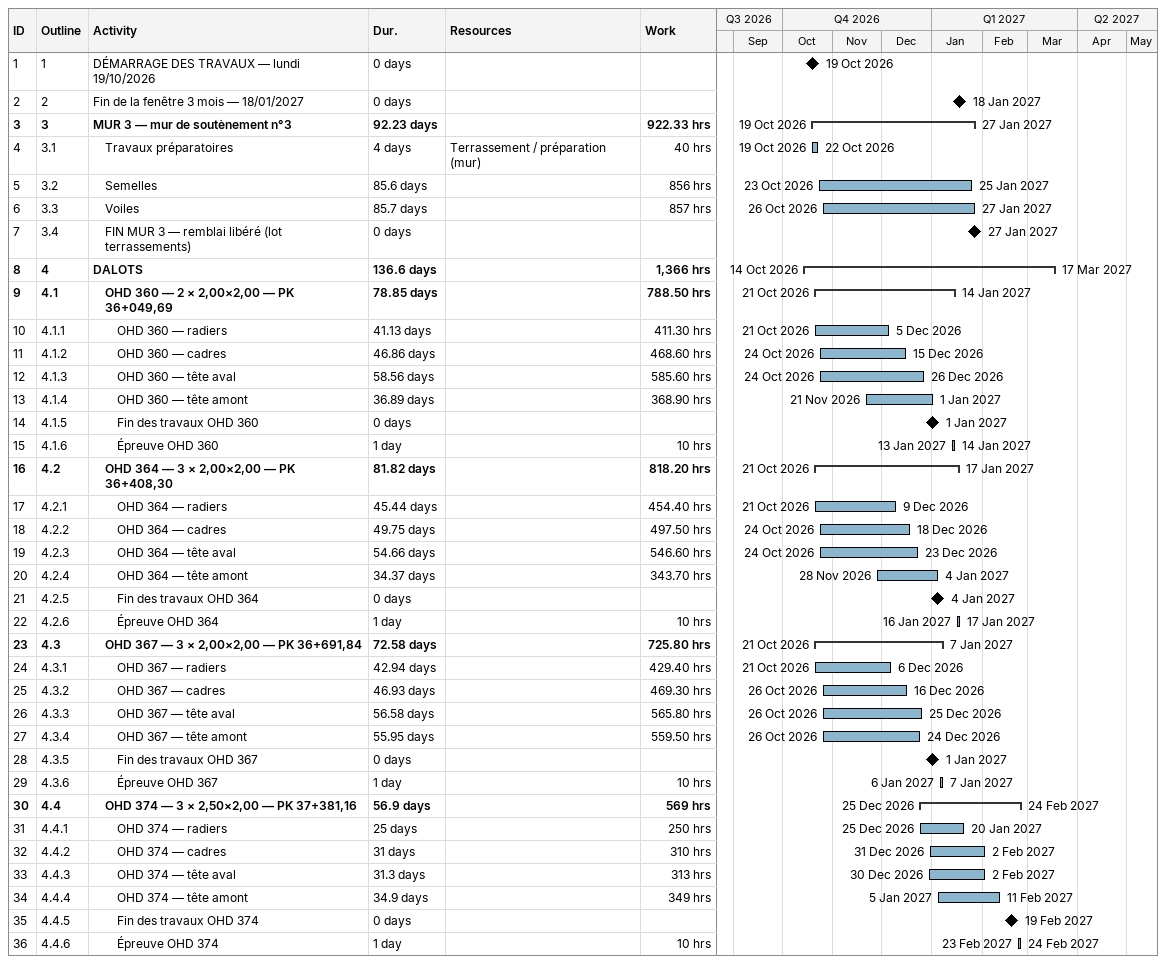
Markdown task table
| ID | WBS | Task | Duration | Start | Finish | Resources | Work (h) |
|---|---|---|---|---|---|---|---|
| 1 | 1 | DÉMARRAGE DES TRAVAUX — lundi 19/10/2026 | 0d | 2026-10-19 | 2026-10-19 |  |  |
| 2 | 2 | Fin de la fenêtre 3 mois — 18/01/2027 | 0d | 2027-01-18 | 2027-01-18 |  |  |
| 3 | 3 | **MUR 3 — mur de soutènement n°3** | 92.23d | 2026-10-19 | 2027-01-27 |  | 922.33 |
| 4 | 3.1 | Travaux préparatoires | 4d | 2026-10-19 | 2026-10-22 | Terrassement / préparation (mur) | 40 |
| 5 | 3.2 | Semelles | 85.6d | 2026-10-23 | 2027-01-25 |  | 856 |
| 6 | 3.3 | Voiles | 85.7d | 2026-10-26 | 2027-01-27 |  | 857 |
| 7 | 3.4 | FIN MUR 3 — remblai libéré (lot terrassements) | 0d | 2027-01-27 | 2027-01-27 |  |  |
| 8 | 4 | **DALOTS** | 136.6d | 2026-10-14 | 2027-03-17 |  | 1366 |
| 9 | 4.1 | **OHD 360 — 2 × 2,00×2,00 — PK 36+049,69** | 78.85d | 2026-10-21 | 2027-01-14 |  | 788.50 |
| 10 | 4.1.1 | OHD 360 — radiers | 41.13d | 2026-10-21 | 2026-12-05 |  | 411.30 |
| 11 | 4.1.2 | OHD 360 — cadres | 46.86d | 2026-10-24 | 2026-12-15 |  | 468.60 |
| 12 | 4.1.3 | OHD 360 — tête aval | 58.56d | 2026-10-24 | 2026-12-26 |  | 585.60 |
| 13 | 4.1.4 | OHD 360 — tête amont | 36.89d | 2026-11-21 | 2027-01-01 |  | 368.90 |
| 14 | 4.1.5 | Fin des travaux OHD 360 | 0d | 2027-01-01 | 2027-01-01 |  |  |
| 15 | 4.1.6 | Épreuve OHD 360 | 1d | 2027-01-13 | 2027-01-14 |  | 10 |
| 16 | 4.2 | **OHD 364 — 3 × 2,00×2,00 — PK 36+408,30** | 81.82d | 2026-10-21 | 2027-01-17 |  | 818.20 |
| 17 | 4.2.1 | OHD 364 — radiers | 45.44d | 2026-10-21 | 2026-12-09 |  | 454.40 |
| 18 | 4.2.2 | OHD 364 — cadres | 49.75d | 2026-10-24 | 2026-12-18 |  | 497.50 |
| 19 | 4.2.3 | OHD 364 — tête aval | 54.66d | 2026-10-24 | 2026-12-23 |  | 546.60 |
| 20 | 4.2.4 | OHD 364 — tête amont | 34.37d | 2026-11-28 | 2027-01-04 |  | 343.70 |
| 21 | 4.2.5 | Fin des travaux OHD 364 | 0d | 2027-01-04 | 2027-01-04 |  |  |
| 22 | 4.2.6 | Épreuve OHD 364 | 1d | 2027-01-16 | 2027-01-17 |  | 10 |
| 23 | 4.3 | **OHD 367 — 3 × 2,00×2,00 — PK 36+691,84** | 72.58d | 2026-10-21 | 2027-01-07 |  | 725.80 |
| 24 | 4.3.1 | OHD 367 — radiers | 42.94d | 2026-10-21 | 2026-12-06 |  | 429.40 |
| 25 | 4.3.2 | OHD 367 — cadres | 46.93d | 2026-10-26 | 2026-12-16 |  | 469.30 |
| 26 | 4.3.3 | OHD 367 — tête aval | 56.58d | 2026-10-26 | 2026-12-25 |  | 565.80 |
| 27 | 4.3.4 | OHD 367 — tête amont | 55.95d | 2026-10-26 | 2026-12-24 |  | 559.50 |
| 28 | 4.3.5 | Fin des travaux OHD 367 | 0d | 2027-01-01 | 2027-01-01 |  |  |
| 29 | 4.3.6 | Épreuve OHD 367 | 1d | 2027-01-06 | 2027-01-07 |  | 10 |
| 30 | 4.4 | **OHD 374 — 3 × 2,50×2,00 — PK 37+381,16** | 56.9d | 2026-12-25 | 2027-02-24 |  | 569 |
| 31 | 4.4.1 | OHD 374 — radiers | 25d | 2026-12-25 | 2027-01-20 |  | 250 |
| 32 | 4.4.2 | OHD 374 — cadres | 31d | 2026-12-31 | 2027-02-02 |  | 310 |
| 33 | 4.4.3 | OHD 374 — tête aval | 31.3d | 2026-12-30 | 2027-02-02 |  | 313 |
| 34 | 4.4.4 | OHD 374 — tête amont | 34.9d | 2027-01-05 | 2027-02-11 |  | 349 |
| 35 | 4.4.5 | Fin des travaux OHD 374 | 0d | 2027-02-19 | 2027-02-19 |  |  |
| 36 | 4.4.6 | Épreuve OHD 374 | 1d | 2027-02-23 | 2027-02-24 |  | 10 |
